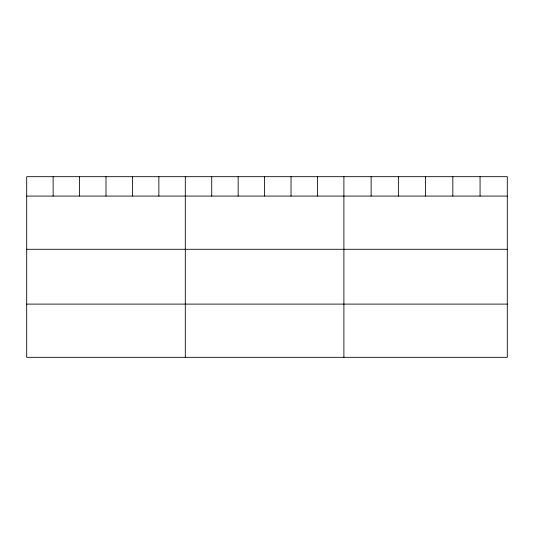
<?xml version="1.0" encoding="UTF-8"?>
<svg xmlns="http://www.w3.org/2000/svg" width="534" height="534" viewBox="0 0 534 534"><rect width="100%" height="100%" fill="white"/><g stroke="black" fill="none" stroke-linecap="round" stroke-linejoin="round"><path stroke-width="0.8" d="M507.3 196.071L507.3 357.319L26.7 357.319L26.7 176.681L507.3 176.681L507.3 196.071L26.7 196.071M26.7 249.285L507.3 249.285M26.7 304.106L507.3 304.106M480.066 176.681L480.066 196.071M452.832 176.681L452.832 196.071M425.598 176.681L425.598 196.071M398.364 176.681L398.364 196.071M371.13 176.681L371.13 196.071M343.896 176.681L343.896 357.319M317.463 176.681L317.463 196.071M291.03 176.681L291.03 196.071M264.597 176.681L264.597 196.071M238.164 176.681L238.164 196.071M211.731 176.681L211.731 196.071M185.298 176.681L185.298 357.319M158.865 176.681L158.865 196.071M132.432 176.681L132.432 196.071M105.999 176.681L105.999 196.071M79.566 176.681L79.566 196.071M53.133 176.681L53.133 196.071"/></g></svg>
